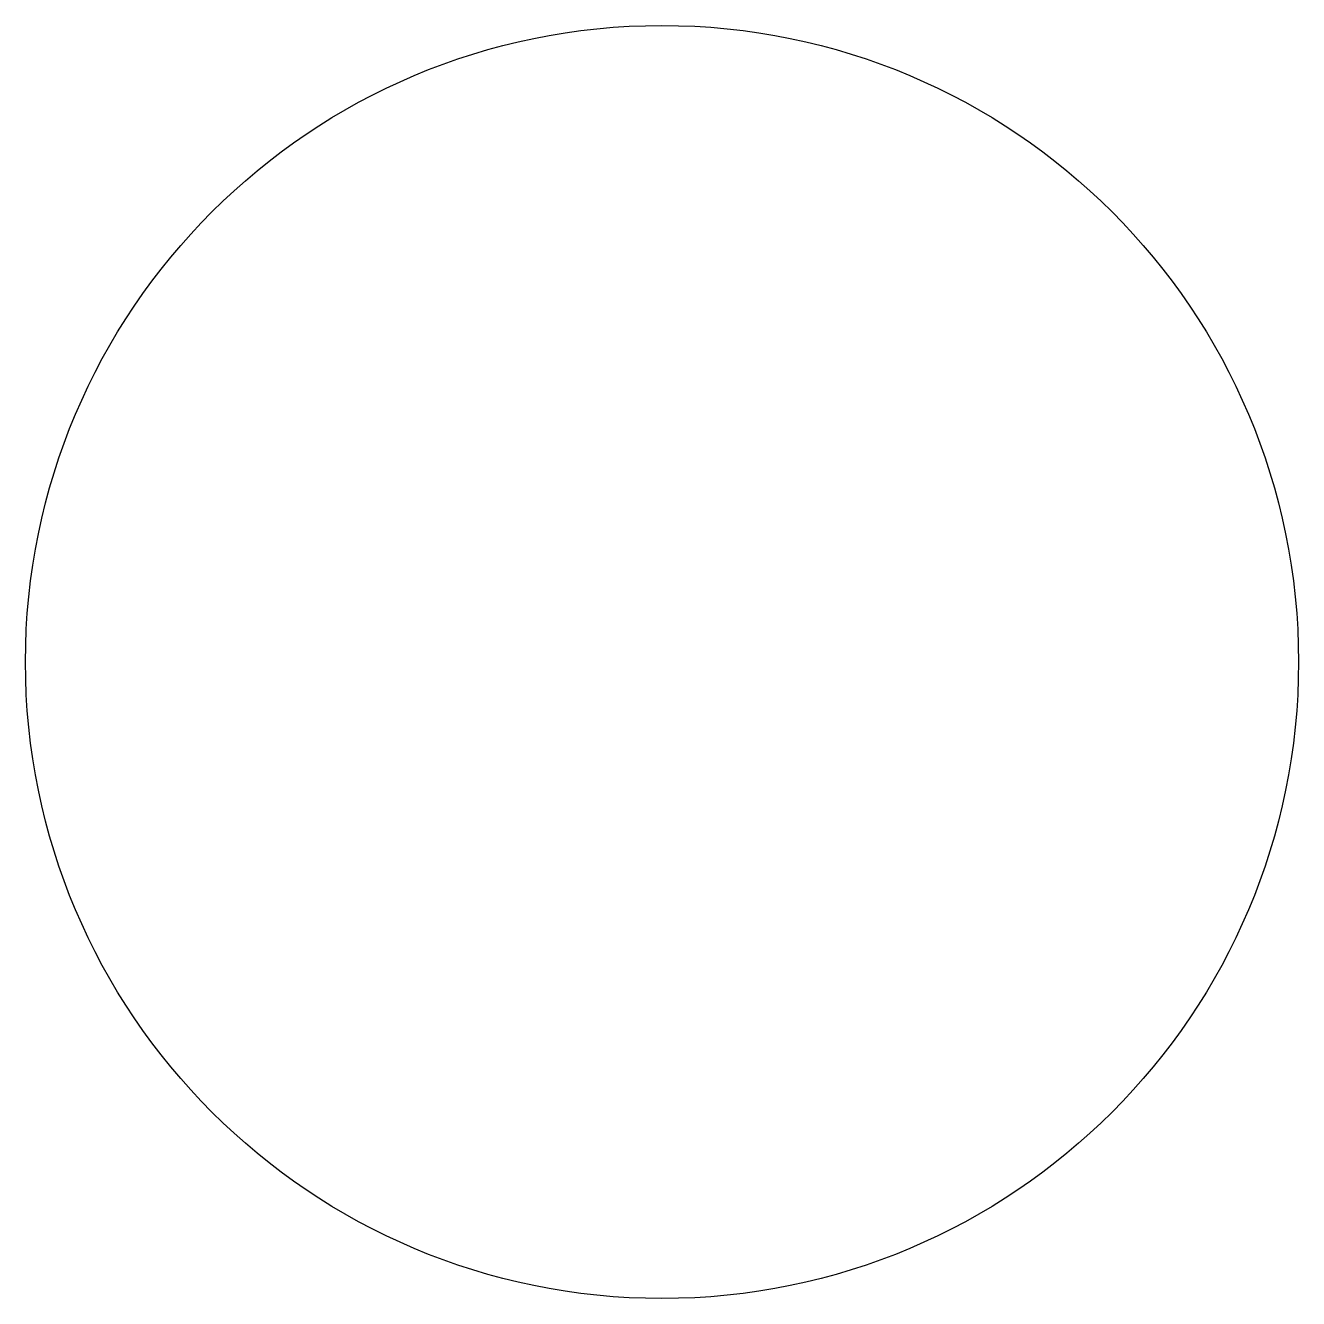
# Model space of a CAD drawing. Units: millimetres at full size, sheet at 1:100. Extents: x 15551 to 21551, y -8878 to -2878.
import ezdxf

# ---------------------------------------------------------------- set-up
doc = ezdxf.new("R2010")
doc.units = ezdxf.units.MM
doc.header["$LTSCALE"] = 100
doc.layers.add('0-0', color=7, linetype='Continuous')

msp = doc.modelspace()

# ---------------------------------------------------------------- linework, layer by layer
at = {"layer": '0-0'}
msp.add_circle((18551, -5877.6), 3000, dxfattribs=at)

doc.saveas('drawing.dxf')
